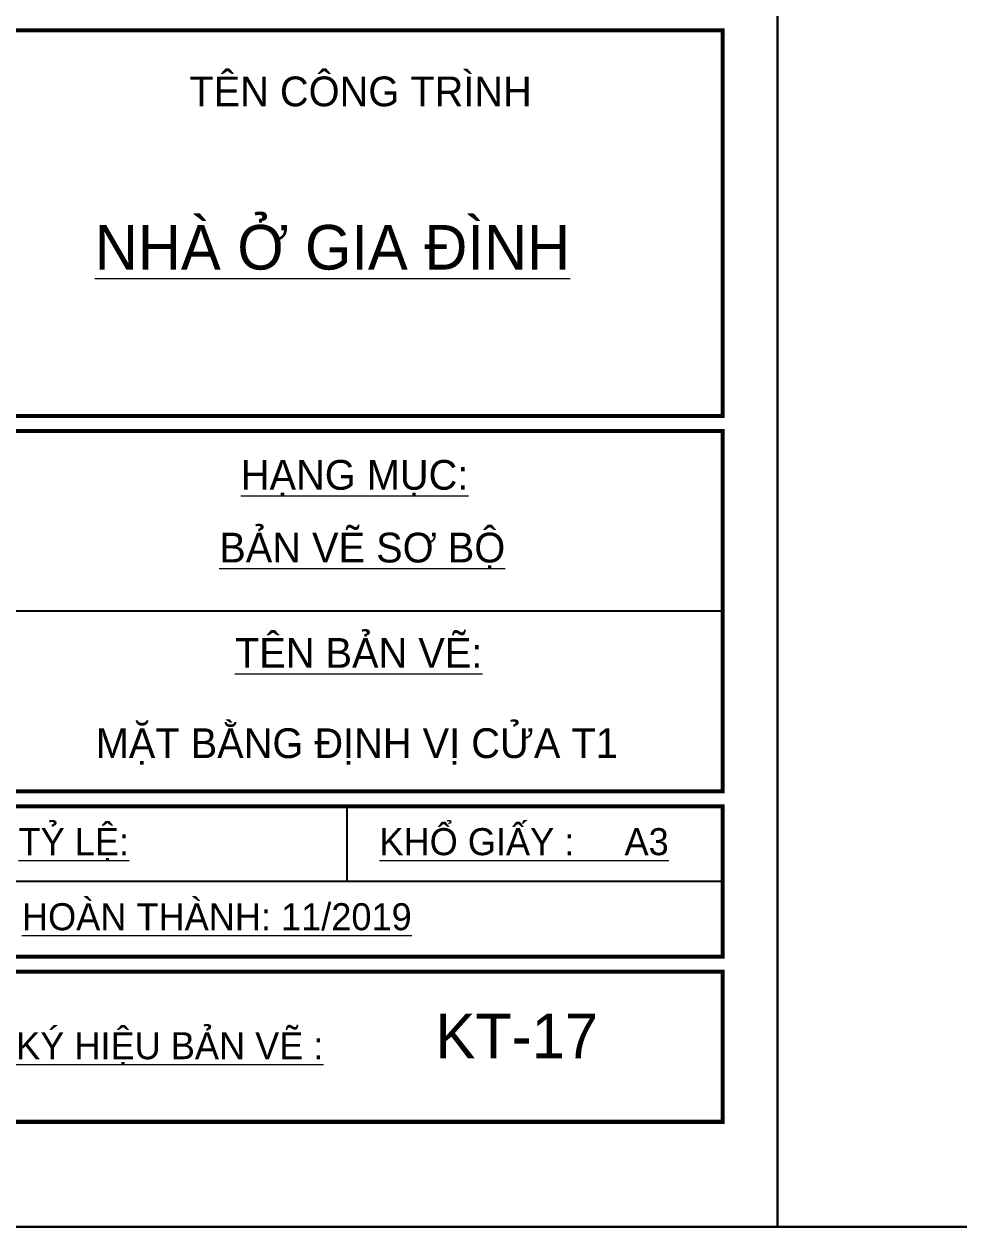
# Model space of a CAD drawing. Header units: inches. Extents: x 274208 to 641690, y -81912 to 129129.
# Drawn here: x 472963 to 476076, y 12277 to 16283 of the extents above; entities that cross this region are included whole.
import ezdxf
from ezdxf.enums import TextEntityAlignment as Align

# ---------------------------------------------------------------- set-up
doc = ezdxf.new("R2010")
doc.units = ezdxf.units.IN
doc.header["$MEASUREMENT"] = 0
for name, color, linetype, lineweight in [('05.Text', 253, 'Continuous', 18), ('11.Khung bo', 32, 'Continuous', 50), ('12.Khung', 36, 'Continuous', 25)]:
    doc.layers.add(name, color=color, linetype=linetype, lineweight=lineweight)
doc.layers.add('Tpl_Bound', color=1, linetype='Continuous', plot=False)
doc.styles.add('VnAvantH', font='')
doc.styles.get('VnAvantH').set_extended_font_data('.VnAvantH')

# ---------------------------------------------------------------- blocks, each defined once
blk = doc.blocks.new('100')
at = {"layer": '11.Khung bo', "const_width": 26.7}
for points in [[(1896212.6, -940539.9), (1901212.6, -940539.9), (1901212.6, -937971), (1896212.6, -937971)], [(1896212.6, -943039.8), (1901212.6, -943039.8), (1901212.6, -940639.9), (1896212.6, -940639.9)], [(1896212.6, -944139.8), (1901212.6, -944139.8), (1901212.6, -943139.8), (1896212.6, -943139.8)], [(1896212.6, -945239.8), (1901212.6, -945239.8), (1901212.6, -944239.8), (1896212.6, -944239.8)]]:
    blk.add_lwpolyline(points, close=True, dxfattribs=at)
at = {"layer": '12.Khung'}
for p, q in [((1901212.6, -941839.8), (1896212.6, -941839.8)), ((1898712.6, -943639.8), (1898712.6, -943139.8)), ((1901212.6, -943639.8), (1896212.6, -943639.8))]:
    blk.add_line(p, q, dxfattribs=at)
at = {"layer": '12.Khung', "color": 1}
blk.add_lwpolyline([(1901579.2, -945939.8), (1901579.2, -916240.1), (1859579.6, -916240.1), (1859579.6, -945939.8)], close=True, dxfattribs=at)
at = {"layer": '05.Text', "style": 'VnAvantH'}
for s, height, p in [('tªn C¤NG TR×NH', 197.998, (1897662.2, -938476.8)), ('%%UNHµ ë GIA §×NH', 296.997, (1897032.4, -939564.4)), ('%%Uh¹ng môc:', 197.998, (1898004.7, -941030.4)), ('%%Ub¶n vÏ s¬ bé', 197.998, (1897861, -941514.7)), ('%%Utªn b¶n vÏ:', 197.998, (1897965.6, -942216.1)), ('%%Utû lÖ:', 180, (1896524.8, -943464.1)), ('%%UKHæ GIÊY :     A3', 179.998, (1898927.8, -943464.1)), ('%%Uhoµn thµnh: 11/2019', 179.998, (1896547.5, -943963.8)), ('%%Uký hiÖu b¶n vÏ :', 179.998, (1896508.5, -944822.8))]:
    blk.add_text(s, height=height, dxfattribs=at).set_placement(p)

msp = doc.modelspace()

# ---------------------------------------------------------------- linework, layer by layer
at = {"layer": 'Tpl_Bound', "color": 1}
for points in [[(454472.3, 12277.4), (454472.3, 27127.3), (475472.1, 27127.3), (475472.1, 12277.4)], [(475472.1, 12277.4), (475472.1, 27127.3), (496471.9, 27127.3), (496471.9, 12277.4)]]:
    msp.add_lwpolyline(points, close=True, dxfattribs=at)

# ---------------------------------------------------------------- block references
at = {"layer": '05.Text', "xscale": 0.5, "yscale": 0.5, "zscale": 0.5}
for p in [(-475317.5, 485247.3), (-454317.7, 485247.3)]:
    msp.add_blockref('100', p, dxfattribs=at)

# ---------------------------------------------------------------- texts
at = {"layer": '05.Text', "style": 'VnAvantH'}
for s, height, p in [('MÆT B»NG ®Þnh vÞ cöa t1', 98.999, (474940.3, 13838.7)), ('KT-17', 148.5, (474874.1, 12839.2))]:
    msp.add_text(s, height=height, dxfattribs=at).set_placement(p, align=Align.RIGHT)

doc.saveas('drawing.dxf')
